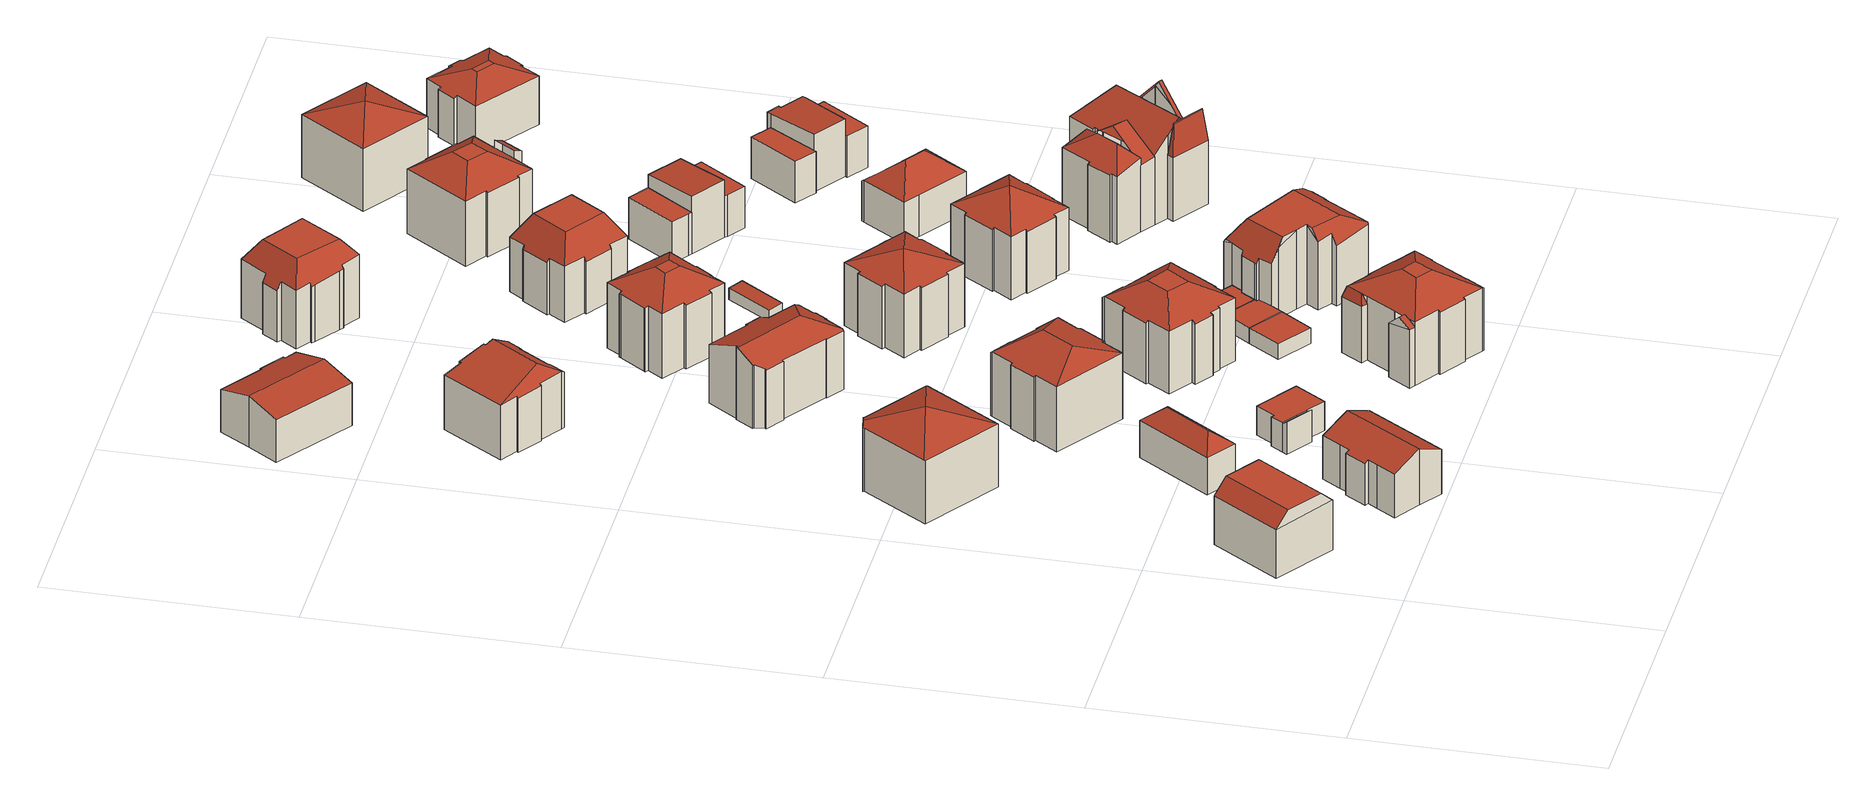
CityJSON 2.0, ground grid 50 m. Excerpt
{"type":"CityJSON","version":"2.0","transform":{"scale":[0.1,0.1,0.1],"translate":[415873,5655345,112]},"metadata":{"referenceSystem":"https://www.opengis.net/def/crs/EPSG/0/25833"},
"CityObjects":{
"building1":{"type":"Building","attributes":{"Dachtyp_tdc":"tdcCutGableRoof","Gemeindeschluessel":14612000,"Dachneigung":0.027,"QualitaetDacherkennung":52,"Geometrietyp2DReferenz":"3000","measuredHeight":13.66,"function":"31001_9998","roofType":"9999"},"geometry":[{"type":"Solid","lod":"2","boundaries":[[[[0,1,2,3]],[[1,4,5,2]],[[4,6,7,5]],[[6,0,3,7]],[[1,0,8,9]],[[4,1,9,10]],[[6,4,10,11]],[[0,6,11,8]],[[10,9,8,11]],[[3,2,5,7]]]],"semantics":{"surfaces":[{"type":"WallSurface"},{"type":"RoofSurface"},{"type":"GroundSurface"}],"values":[[0,0,0,0,1,0,1,0,1,2]]}}]},
"building2":{"type":"Building","attributes":{"Dachtyp_tdc":"tdcGableRoof","Gemeindeschluessel":14612000,"Dachneigung":23.78,"QualitaetDacherkennung":72,"Geometrietyp2DReferenz":"3000","measuredHeight":12.34,"function":"31001_9998","roofType":"3100"},"geometry":[{"type":"Solid","lod":"2","boundaries":[[[[12,13,14,15]],[[13,16,17,14]],[[16,18,19,17]],[[18,20,21,19]],[[20,22,23,21]],[[22,24,25,23]],[[24,26,27,25]],[[26,28,29,27]],[[28,30,31,29]],[[30,32,33,31]],[[32,34,35,33]],[[34,12,15,35]],[[30,28,26,24,22,20,18,16,13,12]],[[12,34,32,30]],[[15,14,17,19,21,23,25,27,29,31,33,35]]]],"semantics":{"surfaces":[{"type":"WallSurface"},{"type":"RoofSurface"},{"type":"GroundSurface"}],"values":[[0,0,0,0,0,0,0,0,0,0,0,0,1,1,2]]}}]},
"building3":{"type":"Building","attributes":{"Dachtyp_tdc":"tdcFreeFormRoof","Gemeindeschluessel":14612000,"Dachneigung":21.93,"QualitaetDacherkennung":69,"Geometrietyp2DReferenz":"3000","measuredHeight":17.62,"function":"31001_9998","roofType":"5000"},"geometry":[{"type":"Solid","lod":"2","boundaries":[[[[36,37,38,39]],[[37,40,41,38]],[[40,42,43,41]],[[42,44,45,43]],[[44,46,47,45]],[[46,48,49,47]],[[48,36,39,49]],[[48,50,51,36]],[[37,51,50,52,40]],[[50,53,44,42,52]],[[46,53,50,48]],[[42,40,52]],[[37,36,51]],[[46,44,53]],[[39,38,41,43,45,47,49]]]],"semantics":{"surfaces":[{"type":"WallSurface"},{"type":"RoofSurface"},{"type":"GroundSurface"}],"values":[[0,0,0,0,0,0,0,1,1,1,1,0,0,0,2]]}}]},
"building4":{"type":"Building","attributes":{"Dachtyp_tdc":"tdcHipRoof","Gemeindeschluessel":14612000,"Dachneigung":38.47,"QualitaetDacherkennung":81,"Geometrietyp2DReferenz":"3000","measuredHeight":10.94,"function":"31001_9998","roofType":"3200"},"geometry":[{"type":"Solid","lod":"2","boundaries":[[[[54,55,56,57]],[[55,58,59,56]],[[58,60,61,59]],[[60,54,57,61]],[[58,55,62]],[[54,60,63]],[[55,54,63,62]],[[60,58,62,63]],[[57,56,59,61]]]],"semantics":{"surfaces":[{"type":"WallSurface"},{"type":"RoofSurface"},{"type":"GroundSurface"}],"values":[[0,0,0,0,1,1,1,1,2]]}}]},
"building5":{"type":"Building","attributes":{"Gemeindeschluessel":14612000,"Geometrietyp2DReferenz":"3000","function":"31001_9998","roofType":"9999"},"children":["building5-1","building5-2"]},
"building5-1":{"type":"BuildingPart","attributes":{"Dachtyp_tdc":"tdcPolyFlatRoof","Dachneigung":0,"QualitaetDacherkennung":38,"Geometrietyp2DReferenz":"3000","measuredHeight":6.37,"roofType":"1000"},"parents":["building5"],"geometry":[{"type":"MultiSurface","lod":"2","boundaries":[[[64,65,66,67]],[[65,68,69,70,66]],[[71,72,73,74,75]],[[72,76,77,73]],[[76,78,79,77]],[[78,64,67,79]],[[78,76,72,71,68,65,64]],[[67,66,70,74,73,77,79]]],"semantics":{"surfaces":[{"type":"WallSurface"},{"type":"RoofSurface"},{"type":"GroundSurface"}],"values":[0,0,0,0,0,0,1,2]}}]},
"building5-2":{"type":"BuildingPart","attributes":{"Dachtyp_tdc":"tdcPolyFlatRoof","Dachneigung":35.75,"QualitaetDacherkennung":47,"Geometrietyp2DReferenz":"3000","measuredHeight":7.05,"roofType":"2100"},"parents":["building5"],"geometry":[{"type":"MultiSurface","lod":"2","boundaries":[[[80,75,74,81]],[[69,82,83,70]],[[82,80,81,83]],[[82,69,75,80]],[[81,74,70,83]]],"semantics":{"surfaces":[{"type":"WallSurface"},{"type":"RoofSurface"},{"type":"GroundSurface"}],"values":[0,0,0,1,2]}}]},
"building6":{"type":"Building","attributes":{"Dachtyp_tdc":"tdcHipRoof","Gemeindeschluessel":14612000,"Dachneigung":18.82,"QualitaetDacherkennung":77,"Geometrietyp2DReferenz":"3000","measuredHeight":17.24,"function":"31001_9998","roofType":"3200"},"geometry":[{"type":"Solid","lod":"2","boundaries":[[[[84,85,86,87]],[[85,88,89,86]],[[88,90,91,89]],[[90,92,93,91]],[[92,94,95,93]],[[94,96,97,95]],[[96,98,99,97]],[[98,100,101,99]],[[100,102,103,101]],[[102,104,105,103]],[[104,106,107,105]],[[106,108,109,107]],[[108,110,111,109]],[[110,112,113,111]],[[112,114,115,113]],[[114,116,117,115]],[[116,118,119,117]],[[118,84,87,119]],[[114,112,120]],[[102,100,98,96,94,92,90,88,121]],[[88,85,84,118,116,114,120,121]],[[87,86,89,91,93,95,97,99,101,103,105,107,109,111,113,115,117,119]],[[112,110,108,106,104,102,121,120]]]],"semantics":{"surfaces":[{"type":"WallSurface"},{"type":"RoofSurface"},{"type":"GroundSurface"}],"values":[[0,0,0,0,0,0,0,0,0,0,0,0,0,0,0,0,0,0,1,1,1,2,1]]}}]},
"building7":{"type":"Building","attributes":{"Dachtyp_tdc":"tdcHipAndGableRoof","Gemeindeschluessel":14612000,"Dachneigung":10.96,"QualitaetDacherkennung":33,"Geometrietyp2DReferenz":"3000","measuredHeight":14.33,"function":"31001_9998","roofType":"5000"},"geometry":[{"type":"Solid","lod":"2","boundaries":[[[[122,123,124,125]],[[123,126,127,124]],[[126,128,129,127]],[[128,130,131,129]],[[130,132,133,131]],[[132,134,135,133]],[[134,136,137,135]],[[136,138,139,137]],[[138,140,141,139]],[[140,142,143,141]],[[142,144,145,143]],[[144,146,147,145]],[[146,148,149,147]],[[148,150,151,149]],[[150,152,153,151]],[[152,154,155,153]],[[154,156,157,155]],[[156,122,125,157]],[[152,150,148,146,144,142,158]],[[142,140,138,136,134,132,130,128,158]],[[128,126,123,122,156,154,152,158]],[[125,124,127,129,131,133,135,137,139,141,143,145,147,149,151,153,155,157]]]],"semantics":{"surfaces":[{"type":"WallSurface"},{"type":"RoofSurface"},{"type":"GroundSurface"}],"values":[[0,0,0,0,0,0,0,0,0,0,0,0,0,0,0,0,0,0,1,1,1,2]]}}]},
"building8":{"type":"Building","attributes":{"Dachtyp_tdc":"tdcGableRoof","Gemeindeschluessel":14612000,"Dachneigung":14.07,"QualitaetDacherkennung":81,"Geometrietyp2DReferenz":"3000","measuredHeight":11.22,"function":"31001_2000","roofType":"3100"},"geometry":[{"type":"Solid","lod":"2","boundaries":[[[[159,160,161,162]],[[160,163,164,161]],[[163,165,166,164]],[[165,167,168,166]],[[167,169,170,168]],[[169,171,172,170]],[[171,173,174,172]],[[173,175,176,174]],[[175,177,178,176]],[[177,159,162,178]],[[173,171,169,167,165,163,160,159]],[[159,177,175,173]],[[162,161,164,166,168,170,172,174,176,178]]]],"semantics":{"surfaces":[{"type":"WallSurface"},{"type":"RoofSurface"},{"type":"GroundSurface"}],"values":[[0,0,0,0,0,0,0,0,0,0,1,1,2]]}}]},
"building9":{"type":"Building","attributes":{"Dachtyp_tdc":"tdcFreeFormRoof","Gemeindeschluessel":14612000,"Dachneigung":21.27,"QualitaetDacherkennung":44,"Geometrietyp2DReferenz":"3000","measuredHeight":16.08,"function":"31001_9998","roofType":"5000"},"geometry":[{"type":"Solid","lod":"2","boundaries":[[[[179,180,181,182]],[[180,183,184,181]],[[183,185,186,184]],[[185,187,188,186]],[[187,189,190,188]],[[189,191,192,190]],[[191,193,194,192]],[[193,195,196,194]],[[195,197,198,196]],[[197,199,200,198]],[[199,201,202,200]],[[201,203,204,202]],[[203,205,206,204]],[[205,207,208,206]],[[207,209,210,208]],[[209,211,212,210]],[[211,213,214,212]],[[213,215,216,214]],[[215,217,218,216]],[[217,219,220,218]],[[219,179,182,220]],[[197,195,221,222,223,203,201,199]],[[193,191,189,187,185,183,180,224,222,221]],[[222,224,179,219,217,215,213,211,209,207,205,223]],[[180,179,224]],[[195,193,221]],[[205,203,223]],[[182,181,184,186,188,190,192,194,196,198,200,202,204,206,208,210,212,214,216,218,220]]]],"semantics":{"surfaces":[{"type":"WallSurface"},{"type":"RoofSurface"},{"type":"GroundSurface"}],"values":[[0,0,0,0,0,0,0,0,0,0,0,0,0,0,0,0,0,0,0,0,0,1,1,1,0,0,0,2]]}}]},
"building10":{"type":"Building","attributes":{"Gemeindeschluessel":14612000,"Geometrietyp2DReferenz":"3000","function":"31001_9998","roofType":"9999"},"children":["building10-1","building10-2","building10-3"]},
"building10-1":{"type":"BuildingPart","attributes":{"Dachtyp_tdc":"tdcCutTentRoof","Dachneigung":28.04,"QualitaetDacherkennung":63,"Geometrietyp2DReferenz":"3000","measuredHeight":17.65,"roofType":"9999"},"parents":["building10"],"geometry":[{"type":"MultiSurface","lod":"2","boundaries":[[[225,226,227,228,229]],[[226,230,231,227]],[[230,232,233,231]],[[232,234,235,233]],[[234,236,237,235]],[[236,238,239,237]],[[238,240,241,239]],[[240,242,243,241]],[[242,244,245,243]],[[244,246,247,245]],[[246,248,249,247]],[[248,250,251,249]],[[250,252,253,251]],[[252,254,255,253]],[[254,256,257,255]],[[256,258,259,257]],[[258,260,261,262,259]],[[263,264,265,266,267,268]],[[236,234,232,230,226,225,269,270]],[[250,248,246,244,242,240,238,236,270,271]],[[260,258,256,254,252,250,271,272]],[[225,264,263,273,274,260,272,269]],[[272,271,270,269]],[[228,227,231,233,235,237,239,241,243,245,247,249,251,253,255,257,259,262,267,266]]],"semantics":{"surfaces":[{"type":"WallSurface"},{"type":"RoofSurface"},{"type":"GroundSurface"}],"values":[0,0,0,0,0,0,0,0,0,0,0,0,0,0,0,0,0,0,1,1,1,1,1,2]}}]},
"building10-2":{"type":"BuildingPart","attributes":{"Dachtyp_tdc":"tdcGableRoof","Dachneigung":40.51,"QualitaetDacherkennung":25,"Geometrietyp2DReferenz":"3000","measuredHeight":14.34,"roofType":"3100"},"parents":["building10"],"geometry":[{"type":"MultiSurface","lod":"2","boundaries":[[[275,268,267,276]],[[261,277,278,262]],[[277,275,276,278]],[[275,277,279]],[[268,275,279,280,273]],[[277,261,274,280,279]],[[276,267,262,278]]],"semantics":{"surfaces":[{"type":"WallSurface"},{"type":"RoofSurface"},{"type":"GroundSurface"}],"values":[0,0,0,0,1,1,2]}}]},
"building10-3":{"type":"BuildingPart","attributes":{"Dachtyp_tdc":"tdcFreeFormRoof","Dachneigung":71.86,"QualitaetDacherkennung":25,"Geometrietyp2DReferenz":"3000","measuredHeight":14.49,"roofType":"5000"},"parents":["building10"],"geometry":[{"type":"MultiSurface","lod":"2","boundaries":[[[281,282,283,284]],[[281,284,265]],[[282,281,265,229]],[[266,285,286,228]],[[265,284,285,266]],[[284,283,286,285]],[[283,229,228,286]],[[282,229,283]]],"semantics":{"surfaces":[{"type":"RoofSurface"},{"type":"GroundSurface"},{"type":"WallSurface"}],"values":[0,0,0,1,2,2,2,0]}}]},
"building11":{"type":"Building","attributes":{"Dachtyp_tdc":"tdcCutTentRoof","Gemeindeschluessel":14612000,"Dachneigung":30.73,"QualitaetDacherkennung":56,"Geometrietyp2DReferenz":"3000","measuredHeight":17.45,"function":"31001_9998","roofType":"9999"},"geometry":[{"type":"Solid","lod":"2","boundaries":[[[[287,288,289,290]],[[288,291,292,289]],[[291,293,294,292]],[[293,295,296,294]],[[295,297,298,296]],[[297,299,300,298]],[[299,301,302,300]],[[301,303,304,302]],[[303,305,306,304]],[[305,307,308,306]],[[307,309,310,308]],[[309,311,312,310]],[[311,313,314,312]],[[313,315,316,314]],[[315,317,318,316]],[[317,319,320,318]],[[319,321,322,320]],[[321,323,324,322]],[[323,325,326,324]],[[325,327,328,326]],[[327,329,330,328]],[[329,331,332,330]],[[331,333,334,332]],[[333,287,290,334]],[[305,303,301,299,297,295,335,336]],[[319,317,315,313,311,309,307,305,336,337]],[[329,327,325,323,321,319,337,338]],[[295,293,291,288,287,333,331,329,338,335]],[[338,337,336,335]],[[290,289,292,294,296,298,300,302,304,306,308,310,312,314,316,318,320,322,324,326,328,330,332,334]]]],"semantics":{"surfaces":[{"type":"WallSurface"},{"type":"RoofSurface"},{"type":"GroundSurface"}],"values":[[0,0,0,0,0,0,0,0,0,0,0,0,0,0,0,0,0,0,0,0,0,0,0,0,1,1,1,1,1,2]]}}]},
"building12":{"type":"Building","attributes":{"Dachtyp_tdc":"tdcPolyFlatRoof","Gemeindeschluessel":14612000,"Dachneigung":0,"QualitaetDacherkennung":80,"Geometrietyp2DReferenz":"3000","measuredHeight":3.4,"function":"31001_9998","roofType":"1000"},"geometry":[{"type":"Solid","lod":"2","boundaries":[[[[339,340,341,342]],[[340,343,344,341]],[[343,345,346,344]],[[345,339,342,346]],[[345,343,340,339]],[[342,341,344,346]]]],"semantics":{"surfaces":[{"type":"WallSurface"},{"type":"RoofSurface"},{"type":"GroundSurface"}],"values":[[0,0,0,0,1,2]]}}]},
"building13":{"type":"Building","attributes":{"Dachtyp_tdc":"tdcPolyFlatRoof","Gemeindeschluessel":14612000,"Dachneigung":0,"QualitaetDacherkennung":71,"Geometrietyp2DReferenz":"3000","measuredHeight":3.46,"function":"31001_9998","roofType":"1000"},"geometry":[{"type":"Solid","lod":"2","boundaries":[[[[340,347,348,341]],[[347,349,350,348]],[[347,340,343,351,352,353,349]],[[350,354,355,356,344,341,348]],[[349,353,354,350]],[[353,352,355,354]],[[352,351,356,355]],[[351,343,344,356]],[[343,340,341,344]]]],"semantics":{"surfaces":[{"type":"WallSurface"},{"type":"RoofSurface"},{"type":"GroundSurface"}],"values":[[0,0,1,2,0,0,0,0,0]]}}]},
"building14":{"type":"Building","attributes":{"Dachtyp_tdc":"tdcHipRoof","Gemeindeschluessel":14612000,"Dachneigung":19.3,"QualitaetDacherkennung":67,"Geometrietyp2DReferenz":"3000","measuredHeight":4.3,"function":"31001_9998","roofType":"3200"},"geometry":[{"type":"Solid","lod":"2","boundaries":[[[[357,358,359,360]],[[358,361,362,359]],[[361,363,364,362]],[[363,357,360,364]],[[361,358,365]],[[357,363,366]],[[358,357,366,365]],[[363,361,365,366]],[[360,359,362,364]]]],"semantics":{"surfaces":[{"type":"WallSurface"},{"type":"RoofSurface"},{"type":"GroundSurface"}],"values":[[0,0,0,0,1,1,1,1,2]]}}]},
"building15":{"type":"Building","attributes":{"Dachtyp_tdc":"tdcCutTentRoof","Gemeindeschluessel":14612000,"Dachneigung":29.37,"QualitaetDacherkennung":55,"Geometrietyp2DReferenz":"3000","measuredHeight":17.68,"function":"31001_9998","roofType":"9999"},"geometry":[{"type":"Solid","lod":"2","boundaries":[[[[367,368,369,370]],[[368,371,372,369]],[[371,373,374,372]],[[373,375,376,374]],[[375,377,378,376]],[[377,379,380,378]],[[379,381,382,380]],[[381,383,384,382]],[[383,385,386,384]],[[385,387,388,386]],[[387,389,390,388]],[[389,391,392,390]],[[391,393,394,392]],[[393,395,396,394]],[[395,397,398,396]],[[397,399,400,398]],[[399,401,402,400]],[[401,403,404,402]],[[403,405,406,404]],[[405,407,408,406]],[[407,409,410,408]],[[409,367,370,410]],[[385,383,381,379,377,375,411,412]],[[395,393,391,389,387,385,412,413]],[[405,403,401,399,397,395,413,414]],[[375,373,371,368,367,409,407,405,414,411]],[[414,413,412,411]],[[370,369,372,374,376,378,380,382,384,386,388,390,392,394,396,398,400,402,404,406,408,410]]]],"semantics":{"surfaces":[{"type":"WallSurface"},{"type":"RoofSurface"},{"type":"GroundSurface"}],"values":[[0,0,0,0,0,0,0,0,0,0,0,0,0,0,0,0,0,0,0,0,0,0,1,1,1,1,1,2]]}}]},
"building16":{"type":"Building","attributes":{"Dachtyp_tdc":"tdcPolyFlatRoof","Gemeindeschluessel":14612000,"Dachneigung":0,"QualitaetDacherkennung":64,"Geometrietyp2DReferenz":"3000","measuredHeight":3.45,"function":"31001_9998","roofType":"1000"},"geometry":[{"type":"Solid","lod":"2","boundaries":[[[[347,415,416,348]],[[415,417,418,416]],[[417,419,420,418]],[[419,421,422,420]],[[421,349,350,422]],[[349,347,348,350]],[[349,421,419,417,415,347]],[[348,416,418,420,422,350]]]],"semantics":{"surfaces":[{"type":"WallSurface"},{"type":"RoofSurface"},{"type":"GroundSurface"}],"values":[[0,0,0,0,0,0,1,2]]}}]},
"building17":{"type":"Building","attributes":{"Dachtyp_tdc":"tdcTentRoof","Gemeindeschluessel":14612000,"Dachneigung":20.23,"QualitaetDacherkennung":65,"Geometrietyp2DReferenz":"3000","measuredHeight":16.88,"function":"31001_9998","roofType":"3500"},"geometry":[{"type":"Solid","lod":"2","boundaries":[[[[423,424,425,426]],[[424,427,428,425]],[[427,429,430,428]],[[429,431,432,430]],[[431,433,434,432]],[[433,435,436,434]],[[435,437,438,436]],[[437,439,440,438]],[[439,441,442,440]],[[441,443,444,442]],[[443,445,446,444]],[[445,447,448,446]],[[447,449,450,448]],[[449,451,452,450]],[[451,453,454,452]],[[453,455,456,454]],[[455,457,458,456]],[[457,459,460,458]],[[459,423,426,460]],[[435,433,431,429,427,461]],[[445,443,441,439,437,435,461]],[[455,453,451,449,447,445,461]],[[427,424,423,459,457,455,461]],[[426,425,428,430,432,434,436,438,440,442,444,446,448,450,452,454,456,458,460]]]],"semantics":{"surfaces":[{"type":"WallSurface"},{"type":"RoofSurface"},{"type":"GroundSurface"}],"values":[[0,0,0,0,0,0,0,0,0,0,0,0,0,0,0,0,0,0,0,1,1,1,1,2]]}}]},
"building18":{"type":"Building","attributes":{"Dachtyp_tdc":"tdcFreeFormRoof","Gemeindeschluessel":14612000,"Dachneigung":0.117,"QualitaetDacherkennung":43,"Geometrietyp2DReferenz":"3000","measuredHeight":17.46,"function":"31001_9998","roofType":"5000"},"geometry":[{"type":"Solid","lod":"2","boundaries":[[[[462,463,464,465]],[[463,466,467,464]],[[466,468,469,467]],[[468,470,471,469]],[[470,472,473,471]],[[474,475,476,477,478,479,480,481,482,483,484]],[[485,486,487,488,489,475,474,490]],[[463,462,485,490,491,492,468,466]],[[491,493,494,495,472,470,492]],[[491,490,474,484,496,497,493]],[[462,486,485]],[[497,494,493]],[[483,496,484]],[[470,468,492]],[[489,476,475]],[[473,498,499,500,501,502,503,504,505,506,507,508,509,510,511,512,513,465,464,467,469,471]],[[472,495,498,473]],[[495,494,499,498]],[[494,497,500,499]],[[497,496,501,500]],[[496,483,502,501]],[[483,482,503,502]],[[482,481,504,503]],[[481,480,505,504]],[[480,479,506,505]],[[479,478,507,506]],[[478,477,508,507]],[[477,476,509,508]],[[476,489,510,509]],[[489,488,511,510]],[[488,487,512,511]],[[487,486,513,512]],[[486,462,465,513]]]],"semantics":{"surfaces":[{"type":"WallSurface"},{"type":"RoofSurface"},{"type":"GroundSurface"}],"values":[[0,0,0,0,0,1,1,1,1,1,0,0,0,0,0,2,0,0,0,0,0,0,0,0,0,0,0,0,0,0,0,0,0]]}}]},
"building19":{"type":"Building","attributes":{"Dachtyp_tdc":"tdcPolyFlatRoof","Gemeindeschluessel":14612000,"Dachneigung":4.67,"QualitaetDacherkennung":75,"Geometrietyp2DReferenz":"3000","measuredHeight":2.69,"function":"31001_9998","roofType":"2100"},"geometry":[{"type":"Solid","lod":"2","boundaries":[[[[514,515,516,517]],[[515,518,519,516]],[[518,520,521,519]],[[520,514,517,521]],[[520,518,515,514]],[[517,516,519,521]]]],"semantics":{"surfaces":[{"type":"WallSurface"},{"type":"RoofSurface"},{"type":"GroundSurface"}],"values":[[0,0,0,0,1,2]]}}]},
"building20":{"type":"Building","attributes":{"Dachtyp_tdc":"tdcCutTentRoof","Gemeindeschluessel":14612000,"Dachneigung":0.033,"QualitaetDacherkennung":60,"Geometrietyp2DReferenz":"3000","measuredHeight":17.48,"function":"31001_9998","roofType":"9999"},"geometry":[{"type":"Solid","lod":"2","boundaries":[[[[522,523,524,525]],[[526,527,528,529]],[[527,522,525,528]],[[530,531,532,533,534,535,536,537]],[[538,539,540,541,542,530,537,543]],[[544,545,546,547,548,549,550,538,543,551]],[[535,552,553,523,522,527,526,544,551,536]],[[551,543,537,536]],[[525,524,554,555,556,557,558,559,560,561,562,563,564,565,566,567,568,569,570,571,572,573,529,528]],[[523,553,554,524]],[[553,552,555,554]],[[552,535,556,555]],[[535,534,557,556]],[[534,533,558,557]],[[533,532,559,558]],[[532,531,560,559]],[[531,530,561,560]],[[530,542,562,561]],[[542,541,563,562]],[[541,540,564,563]],[[540,539,565,564]],[[539,538,566,565]],[[538,550,567,566]],[[550,549,568,567]],[[549,548,569,568]],[[548,547,570,569]],[[547,546,571,570]],[[546,545,572,571]],[[545,544,573,572]],[[544,526,529,573]]]],"semantics":{"surfaces":[{"type":"WallSurface"},{"type":"RoofSurface"},{"type":"GroundSurface"}],"values":[[0,0,0,1,1,1,1,1,2,0,0,0,0,0,0,0,0,0,0,0,0,0,0,0,0,0,0,0,0,0]]}}]},
"building21":{"type":"Building","attributes":{"Dachtyp_tdc":"tdcCutTentRoof","Gemeindeschluessel":14612000,"Dachneigung":0.032,"QualitaetDacherkennung":63,"Geometrietyp2DReferenz":"3000","measuredHeight":17.2,"function":"31001_9998","roofType":"9999"},"geometry":[{"type":"Solid","lod":"2","boundaries":[[[[574,575,576,577]],[[575,578,579,576]],[[578,580,581,579]],[[580,582,583,581]],[[582,584,585,583]],[[584,586,587,585]],[[586,588,589,587]],[[588,590,591,589]],[[590,592,593,591]],[[592,594,595,593]],[[594,596,597,595]],[[596,598,599,597]],[[598,600,601,599]],[[600,602,603,601]],[[602,604,605,603]],[[604,606,607,605]],[[606,608,609,607]],[[608,610,611,609]],[[610,612,613,611]],[[612,574,577,613]],[[588,586,584,582,580,578,614,615]],[[598,596,594,592,590,588,615,616]],[[608,606,604,602,600,598,616,617]],[[578,575,574,612,610,608,617,614]],[[617,616,615,614]],[[577,576,579,581,583,585,587,589,591,593,595,597,599,601,603,605,607,609,611,613]]]],"semantics":{"surfaces":[{"type":"WallSurface"},{"type":"RoofSurface"},{"type":"GroundSurface"}],"values":[[0,0,0,0,0,0,0,0,0,0,0,0,0,0,0,0,0,0,0,0,1,1,1,1,1,2]]}}]},
"building22":{"type":"Building","attributes":{"Dachtyp_tdc":"tdcTentRoof","Gemeindeschluessel":14612000,"Dachneigung":30.53,"QualitaetDacherkennung":61,"Geometrietyp2DReferenz":"3000","measuredHeight":18.27,"function":"31001_9998","roofType":"3500"},"geometry":[{"type":"Solid","lod":"2","boundaries":[[[[618,619,620,621]],[[619,622,623,620]],[[622,624,625,623]],[[626,627,628,629]],[[627,630,631,628]],[[630,632,633,631]],[[632,634,635,633]],[[634,636,637,635]],[[636,638,639,637]],[[638,640,641,639]],[[640,642,643,641]],[[642,644,645,643]],[[644,646,647,645]],[[646,618,621,647]],[[624,622,648]],[[632,630,627,626,649,624,648]],[[642,640,638,636,634,632,648]],[[622,619,618,646,644,642,648]],[[621,620,623,625,650,629,628,631,633,635,637,639,641,643,645,647]],[[624,649,650,625]],[[649,626,629,650]]]],"semantics":{"surfaces":[{"type":"WallSurface"},{"type":"RoofSurface"},{"type":"GroundSurface"}],"values":[[0,0,0,0,0,0,0,0,0,0,0,0,0,0,1,1,1,1,2,0,0]]}}]},
"building23":{"type":"Building","attributes":{"Dachtyp_tdc":"tdcPolyFlatRoof","Gemeindeschluessel":14612000,"Dachneigung":0,"QualitaetDacherkennung":70,"Geometrietyp2DReferenz":"3000","measuredHeight":9.1,"function":"31001_9998","roofType":"1000"},"geometry":[{"type":"Solid","lod":"2","boundaries":[[[[651,652,653,654]],[[652,655,656,653]],[[655,657,658,656]],[[657,659,660,658]],[[659,651,654,660]],[[659,657,655,652,651]],[[654,653,656,658,660]]]],"semantics":{"surfaces":[{"type":"WallSurface"},{"type":"RoofSurface"},{"type":"GroundSurface"}],"values":[[0,0,0,0,0,1,2]]}}]},
"building24":{"type":"Building","attributes":{"Dachtyp_tdc":"tdcPolyFlatRoof","Gemeindeschluessel":14612000,"Dachneigung":2.74,"QualitaetDacherkennung":59,"Geometrietyp2DReferenz":"3000","measuredHeight":12.58,"function":"31001_9998","roofType":"2100"},"geometry":[{"type":"Solid","lod":"2","boundaries":[[[[661,662,656,658]],[[662,663,664,656]],[[663,665,666,664]],[[665,661,658,666]],[[665,663,662,661]],[[658,656,664,666]]]],"semantics":{"surfaces":[{"type":"WallSurface"},{"type":"RoofSurface"},{"type":"GroundSurface"}],"values":[[0,0,0,0,1,2]]}}]},
"building25":{"type":"Building","attributes":{"Dachtyp_tdc":"tdcHipRoof","Gemeindeschluessel":14612000,"Dachneigung":39.71,"QualitaetDacherkennung":68,"Geometrietyp2DReferenz":"3000","measuredHeight":13.62,"function":"31001_9998","roofType":"3200"},"geometry":[{"type":"Solid","lod":"2","boundaries":[[[[667,668,669,670]],[[671,672,673,674]],[[672,675,676,673]],[[675,677,678,676]],[[677,679,680,678]],[[679,681,682,680]],[[681,667,670,682]],[[677,675,683]],[[667,681,684]],[[675,672,671,668,667,684,683]],[[681,679,677,683,684]],[[670,669,674,673,676,678,680,682]],[[668,671,674,669]]]],"semantics":{"surfaces":[{"type":"WallSurface"},{"type":"RoofSurface"},{"type":"GroundSurface"}],"values":[[0,0,0,0,0,0,0,1,1,1,1,2,0]]}}]},
"building26":{"type":"Building","attributes":{"Gemeindeschluessel":14612000,"Geometrietyp2DReferenz":"3000","function":"31001_9998","roofType":"9999"},"children":["building26-1","building26-2"]},
"building26-1":{"type":"BuildingPart","attributes":{"Dachtyp_tdc":"tdcCutTentRoof","Dachneigung":29.78,"QualitaetDacherkennung":58,"Geometrietyp2DReferenz":"3000","measuredHeight":17.71,"roofType":"9999"},"parents":["building26"],"geometry":[{"type":"MultiSurface","lod":"2","boundaries":[[[685,686,687,688]],[[686,689,690,687]],[[689,691,692,690]],[[691,693,694,692]],[[693,695,696,694]],[[697,698,699,700]],[[698,701,702,699]],[[701,703,704,702]],[[703,705,706,704]],[[705,707,708,706]],[[707,709,710,708]],[[709,711,712,710]],[[711,685,688,712]],[[693,691,689,686,685,711,713,714]],[[698,697,695,693,714,715]],[[709,707,705,703,701,698,715,716]],[[711,709,716,713]],[[716,715,714,713]],[[688,687,690,692,694,696,700,699,702,704,706,708,710,712]]],"semantics":{"surfaces":[{"type":"WallSurface"},{"type":"RoofSurface"},{"type":"GroundSurface"}],"values":[0,0,0,0,0,0,0,0,0,0,0,0,0,1,1,1,1,1,2]}}]},
"building26-2":{"type":"BuildingPart","attributes":{"Dachtyp_tdc":"tdcPolyFlatRoof","Dachneigung":24.79,"QualitaetDacherkennung":37,"Geometrietyp2DReferenz":"3000","measuredHeight":15.9,"roofType":"2100"},"parents":["building26"],"geometry":[{"type":"MultiSurface","lod":"2","boundaries":[[[717,718,700,719]],[[718,697,700]],[[720,721,722,696,695]],[[721,717,719,722]],[[721,720,718,717]],[[719,700,696,722]]],"semantics":{"surfaces":[{"type":"WallSurface"},{"type":"RoofSurface"},{"type":"GroundSurface"}],"values":[0,0,0,0,1,2]}}]},
"building27":{"type":"Building","attributes":{"Gemeindeschluessel":14612000,"Geometrietyp2DReferenz":"3000","function":"31001_9998","roofType":"9999"},"children":["building27-1","building27-2","building27-3","building27-4","building27-5"]},
"building27-1":{"type":"BuildingPart","attributes":{"Dachtyp_tdc":"tdcFreeFormRoof","Dachneigung":83.55,"QualitaetDacherkennung":20,"Geometrietyp2DReferenz":"3000","measuredHeight":20.9,"roofType":"5000"},"parents":["building27"],"geometry":[{"type":"MultiSurface","lod":"2","boundaries":[[[723,724,725,726]],[[727,728,729]],[[728,730,731,729]],[[730,723,726,731]],[[727,732,724,733,734]],[[724,723,733]],[[723,730,734,733]],[[730,728,727,734]],[[726,725,735,729,731]]],"semantics":{"surfaces":[{"type":"WallSurface"},{"type":"RoofSurface"},{"type":"GroundSurface"}],"values":[0,0,0,0,1,1,1,1,2]}}]},
"building27-2":{"type":"BuildingPart","attributes":{"Dachtyp_tdc":"tdcGableRoof","Dachneigung":35.88,"QualitaetDacherkennung":71,"Geometrietyp2DReferenz":"3000","measuredHeight":20.04,"roofType":"3100"},"parents":["building27"],"geometry":[{"type":"MultiSurface","lod":"2","boundaries":[[[736,737,738,739]],[[737,740,741,738]],[[742,743,744,745]],[[746,747,740,737,736,748,749]],[[749,750,743,742,751,746]],[[752,739,738,741,753,745,744]]],"semantics":{"surfaces":[{"type":"WallSurface"},{"type":"RoofSurface"},{"type":"GroundSurface"}],"values":[0,0,0,1,1,2]}}]},
"building27-3":{"type":"BuildingPart","attributes":{"Dachtyp_tdc":"tdcFreeFormRoof","Dachneigung":47.65,"QualitaetDacherkennung":28,"Geometrietyp2DReferenz":"3000","measuredHeight":21.02,"roofType":"5000"},"parents":["building27"],"geometry":[{"type":"MultiSurface","lod":"2","boundaries":[[[754,755,756,757]],[[758,759,760,761]],[[759,762,763,760]],[[762,764,765,763]],[[764,754,757,765]],[[762,759,758,766,767,768,764]],[[754,768,767,769,755]],[[754,764,768]],[[757,756,761,760,763,765]]],"semantics":{"surfaces":[{"type":"WallSurface"},{"type":"RoofSurface"},{"type":"GroundSurface"}],"values":[0,0,0,0,0,1,1,0,2]}}]},
"building27-4":{"type":"BuildingPart","attributes":{"Dachtyp_tdc":"tdcHipAndGableRoof","Dachneigung":44.83,"QualitaetDacherkennung":36,"Geometrietyp2DReferenz":"3000","measuredHeight":20.95,"roofType":"5000"},"parents":["building27"],"geometry":[{"type":"MultiSurface","lod":"2","boundaries":[[[770,756,755]],[[770,771,729,756]],[[772,773,742,745,725,724]],[[774,775,776,741,740]],[[775,777,778,776]],[[777,779,780,778]],[[779,781,782,780]],[[781,783,784,782]],[[783,785,786,784]],[[785,787,788,786]],[[787,789,790,788]],[[789,791,761,790]],[[791,792,758,761]],[[789,787,785,783,781,779,793]],[[779,777,775,774,747,794,751,773,772,795,793]],[[795,771,770,769,766,792,791,789,793]],[[756,729,735,725,745,753,741,776,778,780,782,784,786,788,790,761]]],"semantics":{"surfaces":[{"type":"WallSurface"},{"type":"RoofSurface"},{"type":"GroundSurface"}],"values":[0,0,0,0,0,0,0,0,0,0,0,0,0,1,1,1,2]}}]},
"building27-5":{"type":"BuildingPart","attributes":{"Dachtyp_tdc":"tdcHipRoof","Dachneigung":34.5,"QualitaetDacherkennung":31,"Geometrietyp2DReferenz":"3000","measuredHeight":18.02,"roofType":"3200"},"parents":["building27"],"geometry":[{"type":"MultiSurface","lod":"2","boundaries":[[[796,797,798,799]],[[797,800,801,798]],[[800,802,803,801]],[[802,804,805,803]],[[804,806,807,805]],[[806,808,809,807]],[[808,810,736,739,809]],[[811,796,799,744,743]],[[808,806,812]],[[796,811,813]],[[806,804,802,800,797,796,813,812]],[[811,750,814,748,810,808,812,813]],[[799,798,801,803,805,807,809,739,752,744]]],"semantics":{"surfaces":[{"type":"WallSurface"},{"type":"RoofSurface"},{"type":"GroundSurface"}],"values":[0,0,0,0,0,0,0,0,1,1,1,1,2]}}]},
"building28":{"type":"Building","attributes":{"Dachtyp_tdc":"tdcPolyFlatRoof","Gemeindeschluessel":14612000,"Dachneigung":0,"QualitaetDacherkennung":57,"Geometrietyp2DReferenz":"3000","measuredHeight":9.06,"function":"31001_9998","roofType":"1000"},"geometry":[{"type":"Solid","lod":"2","boundaries":[[[[815,816,664,666]],[[816,817,818,664]],[[817,819,820,818]],[[819,821,822,820]],[[821,815,666,822]],[[821,819,817,816,815]],[[666,664,818,820,822]]]],"semantics":{"surfaces":[{"type":"WallSurface"},{"type":"RoofSurface"},{"type":"GroundSurface"}],"values":[[0,0,0,0,0,1,2]]}}]},
"building29":{"type":"Building","attributes":{"Gemeindeschluessel":14612000,"Dachtyp_tdc":"tdcPolyFlatRoof","Dachneigung":0,"QualitaetDacherkennung":70,"Geometrietyp2DReferenz":"3000","measuredHeight":9.08,"function":"31001_9998","roofType":"1000"},"geometry":[{"type":"Solid","lod":"2","boundaries":[[[[823,824,825,826]],[[824,827,828,825]],[[827,829,830,828]],[[829,831,832,830]],[[831,823,826,832]],[[831,829,827,824,823]],[[826,825,828,830,832]]]],"semantics":{"surfaces":[{"type":"WallSurface"},{"type":"RoofSurface"},{"type":"GroundSurface"}],"values":[[0,0,0,0,0,1,2]]}}]},
"building30":{"type":"Building","attributes":{"Dachtyp_tdc":"tdcPolyFlatRoof","Gemeindeschluessel":14612000,"Dachneigung":2.67,"QualitaetDacherkennung":57,"Geometrietyp2DReferenz":"3000","measuredHeight":12.57,"function":"31001_9998","roofType":"2100"},"geometry":[{"type":"Solid","lod":"2","boundaries":[[[[833,834,835,832]],[[834,836,837,835]],[[836,838,839,837]],[[838,840,841,839]],[[840,842,843,841]],[[842,844,845,843]],[[844,846,826,845]],[[846,833,832,826]],[[846,844,842,840,838,836,834,833]],[[832,835,837,839,841,843,845,826]]]],"semantics":{"surfaces":[{"type":"WallSurface"},{"type":"RoofSurface"},{"type":"GroundSurface"}],"values":[[0,0,0,0,0,0,0,0,1,2]]}}]},
"building31":{"type":"Building","attributes":{"Dachtyp_tdc":"tdcPolyFlatRoof","Gemeindeschluessel":14612000,"Dachneigung":0,"QualitaetDacherkennung":65,"Geometrietyp2DReferenz":"3000","measuredHeight":9.05,"function":"31001_9998","roofType":"1000"},"geometry":[{"type":"Solid","lod":"2","boundaries":[[[[847,848,845,849]],[[848,850,843,845]],[[850,851,852,843]],[[851,853,854,852]],[[853,847,849,854]],[[853,851,850,848,847]],[[849,845,843,852,854]]]],"semantics":{"surfaces":[{"type":"WallSurface"},{"type":"RoofSurface"},{"type":"GroundSurface"}],"values":[[0,0,0,0,0,1,2]]}}]},
"building32":{"type":"Building","attributes":{"Dachtyp_tdc":"tdcTentRoof","Gemeindeschluessel":14612000,"Dachneigung":21.08,"QualitaetDacherkennung":63,"Geometrietyp2DReferenz":"3000","measuredHeight":16.97,"function":"31001_9998","roofType":"3500"},"geometry":[{"type":"Solid","lod":"2","boundaries":[[[[855,856,857,858]],[[856,859,860,857]],[[859,861,862,860]],[[861,855,858,862]],[[856,855,863]],[[859,856,863]],[[861,859,863]],[[855,861,863]],[[858,857,860,862]]]],"semantics":{"surfaces":[{"type":"WallSurface"},{"type":"RoofSurface"},{"type":"GroundSurface"}],"values":[[0,0,0,0,1,1,1,1,2]]}}]},
"building33":{"type":"Building","attributes":{"Dachtyp_tdc":"tdcCutTentRoof","Gemeindeschluessel":14612000,"Dachneigung":21.81,"QualitaetDacherkennung":60,"Geometrietyp2DReferenz":"3000","measuredHeight":13.12,"function":"31001_9998","roofType":"9999"},"geometry":[{"type":"Solid","lod":"2","boundaries":[[[[864,865,866,867]],[[865,868,869,866]],[[868,870,871,869]],[[870,872,873,871]],[[872,874,875,873]],[[874,876,877,875]],[[876,878,879,877]],[[878,880,881,879]],[[880,882,883,881]],[[882,884,885,883]],[[884,886,887,885]],[[886,888,889,887]],[[888,890,891,889]],[[890,892,893,891]],[[892,894,895,893]],[[894,864,867,895]],[[870,868,896,897]],[[880,878,876,874,872,870,897,898]],[[890,888,886,884,882,880,898,899]],[[868,865,864,894,892,890,899,896]],[[899,898,897,896]],[[867,866,869,871,873,875,877,879,881,883,885,887,889,891,893,895]]]],"semantics":{"surfaces":[{"type":"WallSurface"},{"type":"RoofSurface"},{"type":"GroundSurface"}],"values":[[0,0,0,0,0,0,0,0,0,0,0,0,0,0,0,0,1,1,1,1,1,2]]}}]}
},
"vertices":[
[241,308,117],[149,169,117],[149,169,8],[241,308,8],[27,250,115],[27,250,8],[120,389,115],[120,389,8],[217,325,145],[124,186,145],[53,233,145],[146,372,145],
[314,40,147],[260,75,119],[260,75,24],[314,40,24],[286,114,119],[286,114,24],[299,134,119],[299,134,24],[291,138,115],[291,138,24],[320,182,115],[320,182,24],[327,177,119],[327,177,24],[340,197,119],[340,197,24],[366,236,119],[366,236,24],[419,201,147],[419,201,24],[468,169,121],[468,169,24],[362,8,121],[362,8,24],
[55,927,159],[144,1062,159],[144,1062,21],[55,927,21],[143,1065,158],[143,1065,21],[183,1073,158],[183,1073,21],[184,1070,159],[184,1070,21],[318,980,158],[318,980,21],[213,822,159],[213,822,21],[185,954,197],[56,929,160],[163,1069,164],[316,982,159],
[267,435,103],[370,586,103],[370,586,22],[267,435,22],[430,546,103],[430,546,22],[327,394,103],[327,394,22],[380,536,132],[318,444,132],
[575,332,89],[533,269,89],[533,269,25],[575,332,25],[496,294,89],[496,294,86],[496,294,25],[442,330,89],[458,354,89],[458,354,25],[442,330,25],[442,330,86],[464,350,89],[464,350,25],[490,389,89],[490,389,25],
[435,320,95],[435,320,25],[489,284,95],[489,284,25],
[414,842,165],[418,840,167],[418,840,25],[414,842,25],[448,885,167],[448,885,25],[452,889,163],[452,889,25],[494,861,164],[494,861,25],[491,856,168],[491,856,25],[547,819,168],[547,819,25],[550,823,165],[550,823,25],[593,795,165],[593,795,25],[590,790,169],[590,790,25],[560,746,169],[560,746,25],[565,742,167],[565,742,25],[530,688,167],[530,688,25],[524,692,169],[524,692,25],[493,646,169],[493,646,25],[352,741,167],[352,741,25],[383,788,167],[383,788,25],[379,790,165],[379,790,25],[453,732,197],[497,798,197],
[232,1855,148],[284,1820,160],[284,1820,20],[232,1855,20],[281,1816,160],[281,1816,20],[297,1806,164],[297,1806,20],[330,1784,142],[330,1784,20],[310,1754,142],[310,1754,20],[305,1757,145],[305,1757,20],[263,1693,145],[263,1693,20],[268,1690,142],[268,1690,20],[247,1658,142],[247,1658,20],[242,1662,145],[242,1662,20],[195,1693,143],[195,1693,20],[192,1690,140],[192,1690,20],[142,1723,138],[142,1723,20],[145,1726,141],[145,1726,20],[110,1749,139],[110,1749,20],[193,1875,139],[193,1875,20],[229,1851,148],[229,1851,20],[231,1706,164],
[47,2217,136],[89,2279,117],[89,2279,24],[47,2217,24],[175,2220,117],[175,2220,24],[178,2224,116],[178,2224,24],[227,2190,116],[227,2190,24],[224,2186,117],[224,2186,24],[248,2170,117],[248,2170,24],[206,2107,136],[206,2107,24],[164,2045,117],[164,2045,24],[5,2155,117],[5,2155,24],
[314,1313,161],[340,1350,182],[340,1350,23],[314,1313,23],[342,1349,182],[342,1349,23],[385,1412,152],[385,1412,23],[468,1356,152],[468,1356,23],[472,1361,150],[472,1361,23],[504,1340,150],[504,1340,23],[491,1321,159],[491,1321,23],[557,1278,152],[557,1278,23],[534,1245,153],[534,1245,23],[539,1242,150],[539,1242,23],[521,1217,151],[521,1217,23],[517,1220,154],[517,1220,23],[487,1177,151],[487,1177,23],[450,1201,151],[450,1201,23],[451,1203,152],[451,1203,23],[358,1266,152],[358,1266,23],[356,1263,151],[356,1263,23],[319,1288,151],[319,1288,23],[321,1291,153],[321,1291,23],[317,1311,161],[317,1311,23],[547,1284,158],[473,1257,183],[490,1181,154],[337,1347,183],
[824,289,164],[874,256,164],[874,256,25],[824,289,25],[824,289,148],[877,261,161],[877,261,25],[932,225,161],[932,225,25],[929,221,164],[929,221,25],[972,193,164],[972,193,25],[974,192,162],[974,192,25],[950,155,162],[950,155,25],[948,157,164],[948,157,25],[897,79,164],[897,79,25],[899,77,162],[899,77,25],[875,40,162],[875,40,25],[873,42,163],[873,42,25],[831,69,163],[831,69,25],[828,65,161],[828,65,25],[773,101,161],[773,101,25],[776,105,164],[776,105,25],[725,138,164],[725,138,153],[725,138,25],[756,185,164],[795,245,164],[795,245,148],[795,245,25],[756,185,25],[756,185,144],[845,190,202],[876,170,202],[855,134,201],[820,157,201],[744,166,164],[736,154,164],
[744,193,144],[744,193,25],[713,146,153],[713,146,25],[728,169,169],[740,161,169],
[793,255,170],[814,287,170],[811,297,148],[783,253,148],[783,253,25],[811,297,25],
[682,519,161],[679,514,158],[679,514,25],[682,519,25],[641,540,157],[641,540,25],[646,547,162],[646,547,25],[597,580,162],[597,580,25],[627,626,162],[627,626,25],[623,629,158],[623,629,25],[658,682,158],[658,682,25],[663,679,162],[663,679,25],[693,724,162],[693,724,25],[696,729,158],[696,729,25],[740,700,158],[740,700,25],[737,694,162],[737,694,25],[791,659,163],[791,659,25],[794,664,159],[794,664,25],[838,634,159],[838,634,25],[835,629,164],[835,629,25],[808,588,163],[808,588,25],[811,586,161],[811,586,25],[774,530,161],[774,530,25],[770,532,163],[770,532,25],[739,485,163],[739,485,25],[703,509,163],[703,509,25],[701,506,161],[701,506,25],[678,600,199],[708,646,199],[753,617,199],[721,570,199],
[759,407,60],[804,472,60],[804,472,26],[759,407,26],[873,425,60],[873,425,26],[828,360,60],[828,360,26],
[842,527,60],[842,527,26],[904,484,60],[904,484,26],[888,448,60],[905,476,60],[900,479,60],[900,479,26],[905,476,26],[888,448,26],
[591,1266,54],[630,1325,54],[630,1325,23],[591,1266,23],[679,1291,56],[679,1291,23],[640,1233,56],[640,1233,23],[647,1297,66],[626,1267,66],
[472,1556,160],[508,1607,161],[508,1607,22],[472,1556,22],[510,1611,161],[510,1611,22],[516,1607,164],[516,1607,22],[538,1640,165],[538,1640,22],[584,1608,165],[584,1608,22],[588,1613,161],[588,1613,22],[641,1576,161],[641,1576,22],[638,1571,165],[638,1571,22],[669,1549,165],[669,1549,22],[630,1493,164],[630,1493,22],[635,1490,161],[635,1490,22],[611,1456,161],[611,1456,22],[607,1459,164],[607,1459,22],[584,1426,164],[584,1426,22],[553,1448,164],[553,1448,22],[550,1443,161],[550,1443,22],[496,1480,161],[496,1480,22],[499,1485,164],[499,1485,22],[453,1516,164],[453,1516,22],[475,1548,164],[475,1548,22],[469,1552,161],[469,1552,22],[557,1552,199],[587,1532,199],[572,1508,198],[541,1530,198],
[880,582,60],[880,582,26],[945,536,60],[945,536,26],[928,511,60],[928,511,26],[923,513,60],[923,513,26],
[675,1192,161],[681,1188,163],[681,1188,25],[675,1192,25],[705,1224,163],[705,1224,25],[778,1176,163],[778,1176,25],[794,1166,163],[794,1166,25],[806,1158,163],[806,1158,25],[837,1137,163],[837,1137,25],[815,1105,163],[815,1105,25],[820,1101,161],[820,1101,25],[782,1043,161],[782,1043,25],[777,1046,164],[777,1046,25],[749,1004,164],[749,1004,25],[710,1029,164],[710,1029,25],[707,1026,162],[707,1026,25],[649,1064,162],[649,1064,25],[652,1068,164],[652,1068,25],[617,1090,164],[617,1090,25],[645,1133,164],[645,1133,25],[639,1137,161],[639,1137,25],[729,1116,194],
[1133,426,167],[1130,425,168],[1130,425,25],[1133,426,25],[1109,392,168],[1109,392,25],[1105,395,171],[1105,395,25],[1042,297,166],[1042,297,25],[970,342,156],[970,342,25],[962,511,199],[955,550,153],[945,536,152],[928,511,150],[923,513,141],[904,484,140],[900,479,140],[905,476,150],[888,448,152],[903,438,181],[912,432,199],[1130,442,173],[1130,449,165],[1127,448,169],[982,540,148],[958,555,145],[1079,449,199],[1012,344,199],[1043,299,171],[956,385,199],[948,372,174],[977,353,178],[943,412,199],[965,398,199],[977,353,25],[948,372,25],[965,398,25],[943,412,25],[903,438,25],[888,448,25],[905,476,25],[900,479,25],[904,484,25],[923,513,25],[928,511,25],[945,536,25],[958,555,25],[982,540,25],[1127,448,25],[1130,449,25],
[754,1455,47],[782,1436,49],[782,1436,22],[754,1455,22],[721,1346,49],[721,1346,22],[693,1365,47],[693,1365,22],
[491,2141,151],[441,2176,147],[441,2176,23],[491,2141,23],[503,2139,159],[500,2135,152],[500,2135,23],[503,2139,23],[493,2329,152],[455,2273,151],[447,2278,135],[424,2245,135],[432,2239,152],[408,2205,151],[446,2213,197],[499,2289,197],[625,2238,163],[575,2272,159],[578,2276,151],[518,2318,146],[515,2314,153],[588,2233,197],[541,2114,162],[544,2119,162],[573,2161,163],[581,2155,150],[605,2191,150],[597,2197,162],[621,2231,163],[531,2149,197],[437,2185,154],[434,2181,146],[434,2181,23],[437,2185,23],[408,2205,23],[432,2239,23],[424,2245,23],[447,2278,23],[455,2273,23],[493,2329,23],[515,2314,23],[518,2318,23],[578,2276,23],[575,2272,23],[625,2238,23],[621,2231,23],[597,2197,23],[605,2191,23],[581,2155,23],[573,2161,23],[544,2119,23],[541,2114,23],
[666,1829,135],[670,1827,143],[670,1827,22],[666,1829,22],[694,1860,142],[694,1860,22],[735,1832,142],[735,1832,22],[738,1836,134],[738,1836,22],[791,1800,134],[791,1800,22],[788,1795,142],[788,1795,22],[826,1770,142],[826,1770,22],[794,1723,143],[794,1723,22],[799,1720,133],[799,1720,22],[778,1689,133],[778,1689,22],[773,1693,144],[773,1693,22],[741,1646,144],[741,1646,22],[704,1672,144],[704,1672,22],[701,1668,136],[701,1668,22],[647,1704,136],[647,1704,22],[650,1708,144],[650,1708,22],[609,1737,144],[609,1737,22],[632,1771,144],[632,1771,22],[628,1774,136],[628,1774,22],[702,1817,194],[783,1762,194],[733,1689,194],[651,1744,194],
[920,1041,162],[924,1039,165],[924,1039,27],[920,1041,27],[948,1074,165],[948,1074,27],[1073,990,165],[1073,990,27],[1054,952,162],[1012,891,162],[1012,891,27],[1054,952,27],[1008,893,165],[1008,893,27],[983,856,165],[983,856,27],[952,877,165],[952,877,27],[949,873,162],[949,873,27],[886,914,162],[886,914,27],[889,918,165],[889,918,27],[858,939,165],[858,939,27],[883,977,165],[883,977,27],[879,979,162],[879,979,27],[966,965,209],[1049,955,165],[1049,955,27],
[855,1585,114],[923,1683,114],[923,1683,23],[855,1585,23],[964,1655,114],[964,1655,23],[896,1557,114],[896,1557,23],[889,1561,114],[889,1561,23],
[896,1557,149],[964,1655,143],[1032,1608,143],[1032,1608,23],[965,1510,149],[965,1510,23],
[1071,1267,117],[1075,1272,112],[1075,1272,26],[1071,1267,26],[1102,1253,112],[1099,1248,117],[1099,1248,26],[1102,1253,26],[1204,1178,117],[1204,1178,26],[1143,1087,117],[1143,1087,26],[1042,1155,117],[1042,1155,26],[1010,1176,117],[1010,1176,26],[1128,1163,162],[1087,1190,162],
[895,2062,165],[898,2066,162],[898,2066,24],[895,2062,24],[964,2021,162],[964,2021,24],[961,2016,165],[961,2016,24],[992,1995,165],[992,1995,24],[959,1947,165],[959,1947,24],[930,1904,166],[901,1863,166],[901,1863,24],[930,1904,24],[870,1884,166],[870,1884,24],[868,1880,164],[868,1880,24],[802,1926,164],[802,1926,24],[805,1930,166],[805,1930,24],[761,1959,166],[761,1959,24],[852,2091,165],[852,2091,24],[872,2009,201],[911,1981,201],[888,1945,201],[846,1974,201],
[945,1893,174],[930,1904,183],[945,1893,24],[959,1947,183],[974,1936,174],[974,1936,24],
[1195,703,166],[1203,716,166],[1203,716,27],[1195,703,27],[1279,666,166],[1279,666,165],[1279,666,27],[1270,653,166],[1270,653,27],[1228,700,166],[1205,705,236],[1268,664,236],[1228,700,27],
[1220,867,182],[1226,860,183],[1226,860,27],[1220,867,27],[1249,860,172],[1249,860,27],[1175,734,176],[1145,754,173],[1145,754,27],[1175,734,27],[1211,796,227],[1246,856,176],[1215,860,189],[1186,816,227],[1157,772,189],[1176,737,179],[1186,816,27],[1211,796,27],
[1315,708,171],[1309,712,171],[1309,712,27],[1315,708,27],[1375,814,170],[1388,805,170],[1388,805,27],[1375,814,27],[1365,770,216],[1365,770,27],[1358,774,217],[1358,774,27],[1374,813,172],[1342,763,237],[1348,759,237],[1311,715,174],
[1309,712,174],[1279,666,175],[1203,716,209],[1175,734,179],[1249,860,176],[1253,866,176],[1253,866,27],[1250,868,173],[1250,868,27],[1284,921,174],[1284,921,27],[1330,891,173],[1330,891,27],[1333,895,167],[1333,895,27],[1362,876,167],[1362,876,27],[1359,872,172],[1359,872,27],[1397,848,171],[1397,848,27],[1375,814,171],[1375,814,172],[1314,838,236],[1211,796,177],[1228,700,236],
[1093,788,175],[1100,800,175],[1100,800,27],[1093,788,27],[1097,802,173],[1097,802,27],[1129,852,172],[1129,852,27],[1133,849,175],[1133,849,27],[1172,910,175],[1172,910,27],[1225,875,189],[1225,875,27],[1220,867,189],[1145,754,189],[1185,846,207],[1157,802,207],[1186,816,189],
[965,1510,114],[1032,1608,114],[1075,1578,114],[1075,1578,23],[1007,1480,114],[1007,1480,23],[971,1505,114],[971,1505,23],
[1160,1381,114],[1157,1377,114],[1157,1377,23],[1160,1381,23],[1113,1407,114],[1113,1407,23],[1182,1506,114],[1182,1506,23],[1222,1478,114],[1222,1478,23],
[1222,1478,143],[1228,1486,143],[1228,1486,23],[1253,1469,143],[1253,1469,23],[1250,1465,143],[1250,1465,23],[1297,1433,143],[1297,1433,23],[1294,1428,143],[1294,1428,23],[1225,1336,149],[1225,1336,23],[1160,1381,149],
[1223,1332,114],[1225,1336,114],[1223,1332,23],[1294,1428,114],[1334,1401,114],[1334,1401,23],[1266,1302,114],[1266,1302,23],
[1010,2327,158],[1147,2234,158],[1147,2234,20],[1010,2327,20],[1054,2096,157],[1054,2096,20],[917,2189,157],[917,2189,20],[1031,2210,190],
[1324,1974,123],[1318,1978,126],[1318,1978,20],[1324,1974,20],[1289,1935,126],[1289,1935,20],[1157,2027,126],[1157,2027,20],[1186,2069,127],[1186,2069,20],[1179,2073,123],[1179,2073,20],[1204,2109,124],[1204,2109,20],[1210,2105,127],[1210,2105,20],[1233,2137,127],[1233,2137,20],[1287,2100,127],[1287,2100,20],[1292,2108,123],[1292,2108,20],[1316,2092,123],[1316,2092,20],[1311,2084,127],[1311,2084,20],[1365,2047,127],[1365,2047,20],[1343,2014,127],[1343,2014,20],[1349,2010,124],[1349,2010,20],[1274,2017,151],[1238,2042,151],[1247,2054,151],[1282,2030,151]
]}
